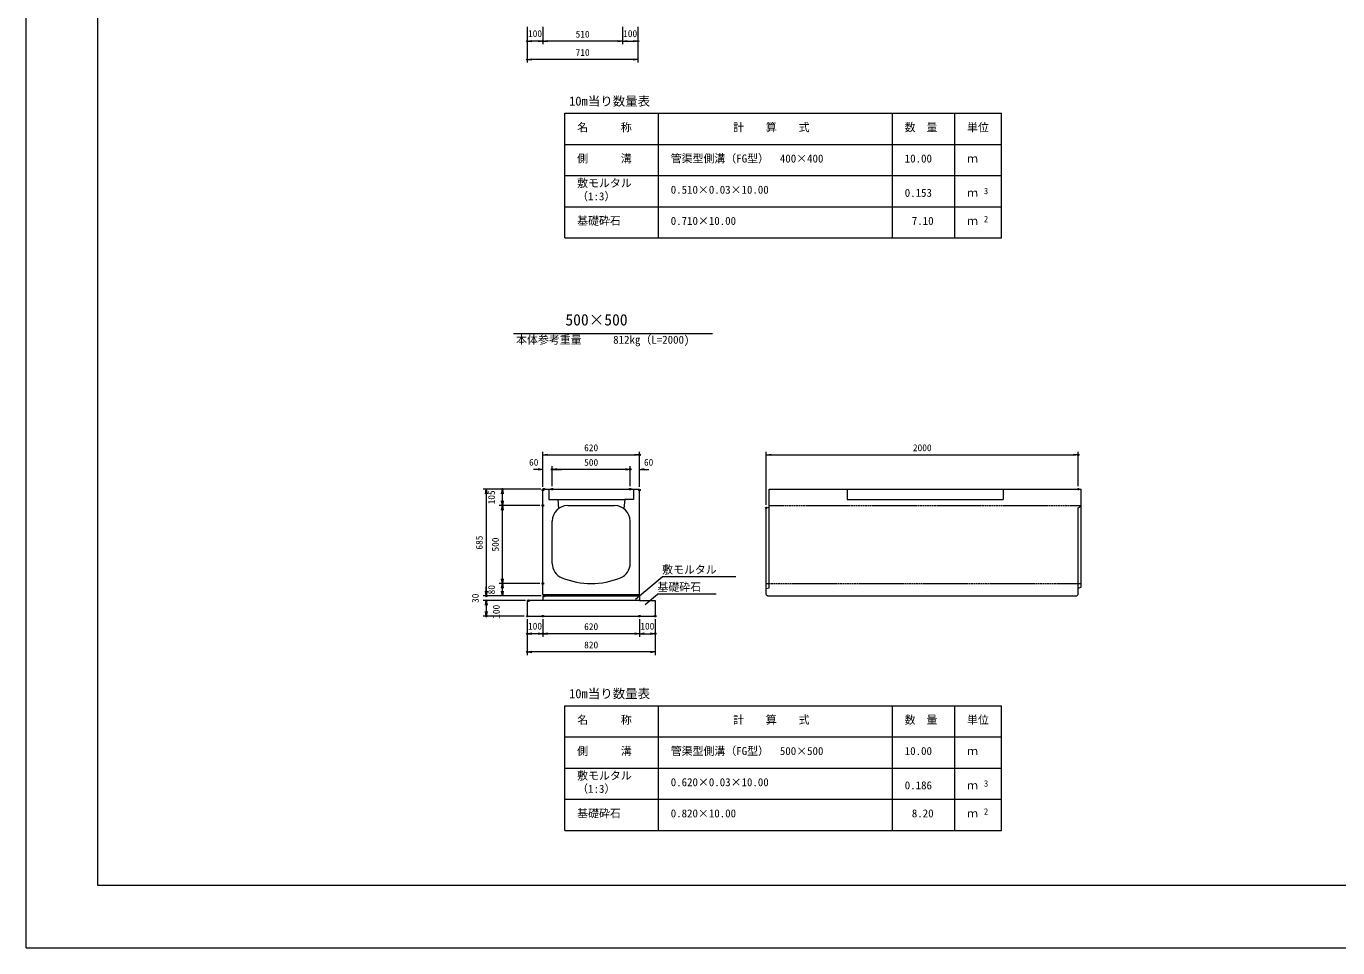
# Model space of a CAD drawing. Units: millimetres, scale not verified. Extents: x 0 to 84100, y 0 to 59400.
# Drawn here: x 0 to 42050, y 0 to 29564 of the extents above; entities that cross this region are included whole.
import ezdxf
from ezdxf.enums import TextEntityAlignment as Align

# ---------------------------------------------------------------- set-up
doc = ezdxf.new("R2010")
doc.units = ezdxf.units.MM
doc.header["$LTSCALE"] = 100
doc.header["$PDMODE"] = 32
doc.header["$PDSIZE"] = 50
doc.linetypes.add('USER1', pattern=[0.375, 0.25, -0.125])
for name, color, linetype, lineweight in [('D-MTR-FRAM（材料表図枠）', 2, 'Continuous', 18), ('D-STR-DIM（寸法）', 7, 'Continuous', 18), ('D-STR-HTXT（旗揚げ）', 7, 'Continuous', 18), ('D-STR-STRn（構造物）', 7, 'Continuous', 18), ('D-STR（構造物外形線）', 1, 'Continuous', 18), ('D-TTL(外枠）', 2, 'Continuous', 18), ('DEFPOINTS_2', 8, 'Continuous', 18)]:
    doc.layers.add(name, color=color, linetype=linetype, lineweight=lineweight)
for name, color, linetype in [('D-MTR-TXT(文字列）', 7, 'Continuous'), ('D-MTR（材料表タイトル）', 7, 'Continuous'), ('D-STR-TXT（文字）', 7, 'Continuous'), ('D-TTL-TXT（文字）', 7, 'Continuous')]:
    doc.layers.add(name, color=color, linetype=linetype)
doc.styles.add('ＭＳ ゴシック', font='')
doc.styles.get('ＭＳ ゴシック').set_extended_font_data('MS Gothic')

# ---------------------------------------------------------------- blocks, each defined once
blk = doc.blocks.new('-000-_OPEN')
at = {"color": 7, "linetype": 'Continuous', "lineweight": 18}
for p, q in [((-1, 0.1667), (0, 0)), ((0, 0), (-1, -0.1667)), ((0, 0), (-1, 0))]:
    blk.add_line(p, q, dxfattribs=at)

msp = doc.modelspace()

# ---------------------------------------------------------------- linework, layer by layer
at = {"layer": 'D-MTR-FRAM（材料表図枠）'}
for p, q in [((17271.4, 26773.7), (31271.4, 26773.7)), ((17271.4, 22773.7), (17271.4, 26773.7)), ((20271.4, 22773.7), (20271.4, 26773.7)), ((27771.4, 22773.7), (27771.4, 26773.7)), ((29771.4, 23573.7), (29771.4, 26773.7)), ((29771.4, 22773.7), (29771.4, 26773.7)), ((31271.4, 22773.7), (31271.4, 26773.7)), ((17271.4, 25773.7), (31271.4, 25773.7)), ((17271.4, 24773.7), (31271.4, 24773.7)), ((17271.4, 23773.7), (31271.4, 23773.7)), ((17271.4, 22773.7), (31271.4, 22773.7)), ((17271.4, 7766.1), (31271.4, 7766.1)), ((17271.4, 3766.1), (17271.4, 7766.1)), ((20271.4, 3766.1), (20271.4, 7766.1)), ((27771.4, 3766.1), (27771.4, 7766.1)), ((29771.4, 4566.1), (29771.4, 7766.1)), ((29771.4, 3766.1), (29771.4, 7766.1)), ((31271.4, 3766.1), (31271.4, 7766.1)), ((17271.4, 6766.1), (31271.4, 6766.1)), ((17271.4, 5766.1), (31271.4, 5766.1)), ((17271.4, 4766.1), (31271.4, 4766.1)), ((17271.4, 3766.1), (31271.4, 3766.1))]:
    msp.add_line(p, q, dxfattribs=at)
at = {"layer": 'D-STR-DIM（寸法）'}
for p, q in [((16063.8, 29544.7), (16063.8, 28983.5)), ((16063.8, 29544.7), (16063.8, 28396.9)), ((16563.8, 29544.7), (16563.8, 28983.5)), ((16563.8, 29544.7), (16563.8, 28983.5)), ((19113.8, 29544.7), (19113.8, 28983.5)), ((19113.8, 29544.7), (19113.8, 28983.5)), ((19613.8, 29546.3), (19613.8, 28396.9)), ((19613.8, 29544.7), (19613.8, 28983.5)), ((16413.8, 29083.5), (16213.8, 29083.5)), ((18963.8, 29083.5), (16713.8, 29083.5)), ((19263.8, 29083.5), (19463.8, 29083.5)), ((19463.8, 28496.9), (16213.8, 28496.9)), ((16563.8, 14782.1), (16563.8, 15915.3)), ((16713.8, 15815.3), (19513.8, 15815.3)), ((19663.8, 14782.1), (19663.8, 15915.3)), ((23728.5, 14212.1), (23728.5, 15915.3)), ((23878.5, 15815.3), (33578.5, 15815.3)), ((33728.5, 14812.1), (33728.5, 15915.3)), ((16413.8, 15345.1), (16263.8, 15345.1)), ((16563.8, 14782.1), (16563.8, 15445.1)), ((16863.8, 14812.1), (16863.8, 15445.1)), ((16863.8, 14812.1), (16863.8, 15445.1)), ((17013.8, 15345.1), (17163.8, 15345.1)), ((19213.8, 15345.1), (17013.8, 15345.1)), ((19213.8, 15345.1), (19063.8, 15345.1)), ((19363.8, 14812.1), (19363.8, 15445.1)), ((19363.8, 14812.1), (19363.8, 15445.1)), ((19663.8, 14782.1), (19663.8, 15445.1)), ((19813.8, 15345.1), (19963.8, 15345.1)), ((16493.8, 14712.1), (14649.1, 14712.1)), ((14749.1, 14562.1), (14749.1, 11437.1)), ((16493.8, 14712.1), (15167.8, 14712.1)), ((15267.8, 14337.1), (15267.8, 14562.1)), ((16463.8, 14187.1), (15167.8, 14187.1)), ((16463.8, 14187.1), (15167.8, 14187.1)), ((15267.8, 11837.1), (15267.8, 14037.1)), ((14749.1, 11437.1), (14749.1, 11587.1)), ((16463.8, 11687.1), (15167.8, 11687.1)), ((16463.8, 11687.1), (15167.8, 11687.1)), ((15267.8, 11437.1), (15267.8, 11537.1)), ((16508.8, 11287.1), (14649.1, 11287.1)), ((16508.8, 11287.1), (14649.1, 11287.1)), ((16008.8, 11137.1), (14649.1, 11137.1)), ((16008.8, 11137.1), (14649.1, 11137.1)), ((14749.1, 10987.1), (14749.1, 10837.1)), ((14749.1, 10987.1), (14749.1, 10787.1)), ((16508.8, 11287.1), (15167.8, 11287.1)), ((15963.8, 10637.1), (14649.1, 10637.1)), ((16063.8, 10537.1), (16063.8, 9976)), ((16063.8, 10537.1), (16063.8, 9389.3)), ((16563.8, 10537.1), (16563.8, 9976)), ((16563.8, 10537.1), (16563.8, 9976)), ((19663.8, 10537.1), (19663.8, 9976)), ((19663.8, 10537.1), (19663.8, 9976)), ((20163.8, 10537.1), (20163.8, 9389.3)), ((20163.8, 10537.1), (20163.8, 9976)), ((16413.8, 10076), (16213.8, 10076)), ((19513.8, 10076), (16713.8, 10076)), ((19813.8, 10076), (20013.8, 10076)), ((20013.8, 9489.3), (16213.8, 9489.3))]:
    msp.add_line(p, q, dxfattribs=at)
for p in [(16063.8, 29083.5), (16563.8, 29083.5), (19613.8, 29083.5), (16063.8, 28496.9), (19663.8, 15815.3), (33728.5, 15815.3), (16863.8, 15345.1), (16863.8, 15345.1), (19363.8, 15345.1), (15267.8, 14712.1), (16593.8, 14712.1), (16593.8, 14712.1), (16863.8, 14712.1), (16863.8, 14712.1), (19363.8, 14712.1), (19363.8, 14712.1), (33728.5, 14712.1), (16563.8, 14682.1), (16563.8, 14682.1), (19663.8, 14682.1), (19663.8, 14682.1), (15267.8, 14187.1), (16563.8, 14187.1), (16563.8, 14187.1), (23728.5, 14112.1), (15267.8, 11687.1), (16563.8, 11687.1), (16563.8, 11687.1), (14749.1, 11287.1), (14749.1, 11137.1), (16108.8, 11137.1), (16108.8, 11137.1), (16608.8, 11287.1), (16608.8, 11287.1), (16608.8, 11287.1), (14749.1, 10637.1), (16063.8, 10637.1), (16063.8, 10637.1), (16063.8, 10637.1), (16563.8, 10637.1), (16563.8, 10637.1), (19663.8, 10637.1), (19663.8, 10637.1), (20163.8, 10637.1), (20163.8, 10637.1), (16063.8, 10076), (16563.8, 10076), (20163.8, 10076), (16063.8, 9489.3)]:
    msp.add_point(p, dxfattribs=at)
at = {"layer": 'D-STR-HTXT（旗揚げ）'}
for p, q in [((15623.5, 19707.9), (22001.8, 19707.9)), ((19534.8, 11183.2), (20387.4, 11899.5)), ((22747.2, 11899.5), (20387.4, 11899.5)), ((19844.4, 11014.6), (20237.6, 11344.3)), ((22124, 11344.3), (20237.6, 11344.3))]:
    msp.add_line(p, q, dxfattribs=at)
at = {"layer": 'D-STR-STRn（構造物）'}
for p, q in [((16563.8, 11137.1), (16063.8, 11137.1)), ((16063.8, 11137.1), (16063.8, 10637.1)), ((16563.8, 11287.1), (16563.8, 11137.1)), ((19663.8, 11137.1), (16563.8, 11137.1)), ((19663.8, 11287.1), (19663.8, 11137.1)), ((19663.8, 11137.1), (20163.8, 11137.1)), ((20163.8, 11137.1), (20163.8, 10637.1)), ((16063.8, 10637.1), (20163.8, 10637.1))]:
    msp.add_line(p, q, dxfattribs=at)
at = {"layer": 'D-STR（構造物外形線）'}
for p, q in [((16563.8, 14682.1), (16593.8, 14712.1)), ((16563.8, 11332.1), (16563.8, 14682.1)), ((16593.8, 14712.1), (19633.8, 14712.1)), ((16758.8, 14712.1), (16758.8, 14382.1)), ((16758.8, 14382.1), (17038.8, 14382.1)), ((17038.8, 14382.1), (17063.8, 14087.1)), ((17038.8, 14382.1), (19188.8, 14382.1)), ((19188.8, 14382.1), (19163.8, 14087.1)), ((19468.8, 14382.1), (19188.8, 14382.1)), ((19468.8, 14712.1), (19468.8, 14382.1)), ((19633.8, 14712.1), (19663.8, 14682.1)), ((19663.8, 11332.1), (19663.8, 14682.1)), ((23818.5, 14712.1), (33818.5, 14712.1)), ((23818.5, 11552.1), (23818.5, 14712.1)), ((26318.5, 14712.1), (26318.5, 14382.1)), ((26318.5, 14382.1), (31318.5, 14382.1)), ((31318.5, 14712.1), (31318.5, 14382.1)), ((33818.5, 11567.1), (33818.5, 14712.1)), ((17363.8, 14187.1), (18863.8, 14187.1)), ((23728.5, 14112.1), (23818.5, 14137.1)), ((23728.5, 11332.1), (23728.5, 14112.1)), ((33728.5, 14112.1), (33818.5, 14162.1)), ((33728.5, 11332.1), (33728.5, 14112.1)), ((16863.8, 12333.1), (16863.8, 13687.1)), ((19363.8, 12333.1), (19363.8, 13687.1)), ((23728.5, 11522.1), (23818.5, 11552.1)), ((33728.5, 11537.1), (33818.5, 11567.1)), ((16563.8, 11332.1), (19663.8, 11332.1)), ((16563.8, 11332.1), (16608.8, 11287.1)), ((16563.8, 11287.1), (19663.8, 11287.1)), ((19618.8, 11287.1), (19663.8, 11332.1)), ((23728.5, 11332.1), (23773.5, 11287.1)), ((23773.5, 11287.1), (33683.5, 11287.1)), ((33683.5, 11287.1), (33728.5, 11332.1))]:
    msp.add_line(p, q, dxfattribs=at)
at = {"layer": 'D-STR（構造物外形線）', "linetype": 'USER1'}
for p, q in [((23818.5, 14187.1), (33818.5, 14187.1)), ((23728.5, 11687.1), (33818.5, 11687.1))]:
    msp.add_line(p, q, dxfattribs=at)
at = {"layer": 'D-STR（構造物外形線）'}
for centre, radius, start, end in [((17363.8, 13687.1), 500, 90, 180), ((18863.8, 13687.1), 500, 0, 90), ((17363.8, 12333.1), 500, 180, 247.97558), ((18863.8, 12333.1), 500, 292.02442, 0), ((18113.8, 14187.1), 2500, 247.97567, 292.02433)]:
    msp.add_arc(centre, radius, start, end, dxfattribs=at)
at = {"layer": 'D-TTL(外枠）'}
for p, q in [((2300, 2000), (2300, 57400)), ((81800, 2000), (2300, 2000))]:
    msp.add_line(p, q, dxfattribs=at)
at = {"layer": 'DEFPOINTS_2'}
for q in [(0, 59400), (84100, 0)]:
    msp.add_line((0, 0), q, dxfattribs=at)

# ---------------------------------------------------------------- block references
at = {"layer": 'D-STR-DIM（寸法）', "xscale": 150, "yscale": 150}
for p, rotation in [((16063.8, 29083.5), 180), ((16563.8, 29083.5), 180), ((19113.8, 29083.5), 180), ((16063.8, 28496.9), 180), ((16563.8, 15815.3), 180), ((23728.5, 15815.3), 180), ((16863.8, 15345.1), 180), ((16863.8, 15345.1), 180), ((19663.8, 15345.1), 180), ((14749.1, 14712.1), 90), ((15267.8, 14712.1), 90), ((15267.8, 14187.1), 270), ((15267.8, 14187.1), 90), ((15267.8, 11687.1), 270), ((14749.1, 11287.1), 270), ((14749.1, 11287.1), 270), ((15267.8, 11687.1), 90), ((15267.8, 11287.1), 270), ((14749.1, 11137.1), 90), ((14749.1, 11137.1), 90), ((14749.1, 10637.1), 270), ((16063.8, 10076), 180), ((16563.8, 10076), 180), ((19663.8, 10076), 180), ((16063.8, 9489.3), 180)]:
    msp.add_blockref('-000-_OPEN', p, dxfattribs=dict(at, rotation=rotation))
for p in [(16563.8, 29083.5), (19113.8, 29083.5), (19613.8, 29083.5), (19613.8, 28496.9), (19663.8, 15815.3), (33728.5, 15815.3), (16563.8, 15345.1), (19363.8, 15345.1), (19363.8, 15345.1), (16563.8, 10076), (19663.8, 10076), (20163.8, 10076), (20163.8, 9489.3)]:
    msp.add_blockref('-000-_OPEN', p, dxfattribs=at)

# ---------------------------------------------------------------- texts
at = {"layer": 'D-MTR-TXT(文字列）', "style": 'ＭＳ ゴシック'}
for s, height, p in [('名\u3000\u3000\u3000称', 256.6, (17663.6, 26114)), ('計\u3000\u3000算\u3000\u3000式', 256.6, (22664.4, 26114)), ('数\u3000量', 256.6, (28163.6, 26114)), ('単位', 256.6, (30163.6, 26114)), ('側\u3000\u3000\u3000溝', 256.6, (17663.6, 25114)), ('管渠型側溝（FG型）\u3000400×400', 256.6, (20663.6, 25114)), ('10.00', 256.6, (28166.3, 25114)), ('ｍ', 256.6, (30163.6, 25114)), ('敷モルタル', 256.6, (17663.6, 24324.1)), ('0.510×0.03×10.00', 256.6, (20663.6, 24114)), ('（1:3）', 256.6, (17663.6, 23901.8)), ('0.153', 256.6, (28166.3, 24014)), ('ｍ', 256.6, (30163.6, 24014)), ('3', 205.3, (30703.9, 24114.5)), ('基礎砕石', 256.6, (17663.6, 23114)), ('0.710×10.00', 256.6, (20663.6, 23114)), ('7.10', 256.6, (28393.8, 23114)), ('ｍ', 256.6, (30163.6, 23114)), ('2', 205.3, (30703.9, 23214.5)), ('本体参考重量', 256.6, (15706.5, 19301.2)), ('812kg（L=2000)', 256.6, (18818.5, 19301.2)), ('名\u3000\u3000\u3000称', 256.6, (17663.6, 7106.5)), ('計\u3000\u3000算\u3000\u3000式', 256.6, (22664.4, 7106.5)), ('数\u3000量', 256.6, (28163.6, 7106.5)), ('単位', 256.6, (30163.6, 7106.5)), ('側\u3000\u3000\u3000溝', 256.6, (17663.6, 6106.5)), ('管渠型側溝（FG型）\u3000500×500', 256.6, (20663.6, 6106.5)), ('10.00', 256.6, (28166.3, 6106.5)), ('ｍ', 256.6, (30163.6, 6106.5)), ('敷モルタル', 256.6, (17663.6, 5316.5)), ('（1:3）', 256.6, (17663.6, 4894.3)), ('0.620×0.03×10.00', 256.6, (20663.6, 5106.5)), ('0.186', 256.6, (28166.3, 5006.5)), ('ｍ', 256.6, (30163.6, 5006.5)), ('3', 205.3, (30703.9, 5106.9)), ('基礎砕石', 256.6, (17663.6, 4106.5)), ('0.820×10.00', 256.6, (20663.6, 4106.5)), ('8.20', 256.6, (28393.8, 4106.5)), ('ｍ', 256.6, (30163.6, 4106.5)), ('2', 205.3, (30703.9, 4206.9))]:
    msp.add_text(s, height=height, dxfattribs=at).set_placement(p, align=Align.BOTTOM_LEFT)
at = {"layer": 'D-MTR（材料表タイトル）', "style": 'ＭＳ ゴシック'}
for p in [(17405.6, 26926.2), (17405.6, 7918.7)]:
    msp.add_text('10m当り数量表', height=293.3, dxfattribs=at).set_placement(p, align=Align.BOTTOM_LEFT)
at = {"layer": 'D-STR-DIM（寸法）', "style": 'ＭＳ ゴシック'}
for s, p in [('100', (16088.8, 29149.9)), ('510', (17613.8, 29133.5)), ('100', (19138.8, 29149.9)), ('710', (17613.8, 28546.9)), ('620', (17888.8, 15865.3)), ('2000', (28428.5, 15865.3)), ('60', (16121.7, 15398.4)), ('500', (17888.8, 15395.1)), ('60', (19805.9, 15398.4)), ('100', (16088.8, 10142.4)), ('620', (17888.8, 10126)), ('100', (19688.8, 10142.4)), ('820', (17888.8, 9539.3))]:
    msp.add_text(s, height=219.9, dxfattribs=at).set_placement(p, align=Align.BOTTOM_LEFT)
for s, p in [('105', (15092.8, 14224.6)), ('685', (14699.1, 12774.6)), ('500', (15217.8, 12712.1)), ('80', (15092.8, 11337.1)), ('30', (14574.1, 11062.1)), ('100', (15245.7, 10554.4))]:
    msp.add_text(s, height=219.9, rotation=90, dxfattribs=at).set_placement(p, align=Align.BOTTOM_LEFT)
at = {"layer": 'D-STR-TXT（文字）', "style": 'ＭＳ ゴシック'}
for s, p in [('敷モルタル', (20387.4, 11924.5)), ('基礎砕石', (20237.6, 11369.3))]:
    msp.add_text(s, height=256.6, dxfattribs=at).set_placement(p, align=Align.BOTTOM_LEFT)
at = {"layer": 'D-TTL-TXT（文字）', "style": 'ＭＳ ゴシック'}
msp.add_text('500×500', height=366.6, dxfattribs=at).set_placement((17286.1, 19852.7), align=Align.BOTTOM_LEFT)

doc.saveas('drawing.dxf')
